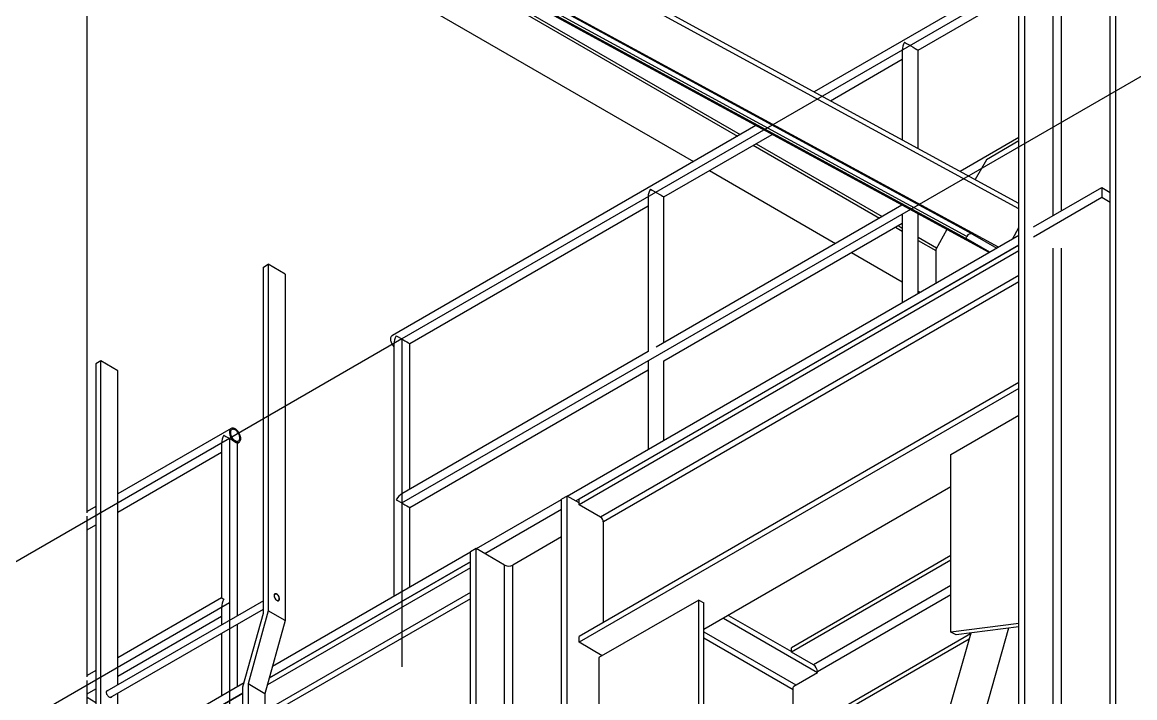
# Model space of a CAD drawing. Header units: inches. Extents: x -1490 to 2215, y -1057 to 1547.
# Drawn here: x -1371.2 to -1254.8, y -571.4 to -500.8 of the extents above; entities that cross this region are included whole.
import ezdxf

# ---------------------------------------------------------------- set-up
doc = ezdxf.new("R2010")
doc.units = ezdxf.units.IN
doc.header["$MEASUREMENT"] = 0

msp = doc.modelspace()

# ---------------------------------------------------------------- linework, layer by layer
at = {"color": 7, "linetype": 'Continuous', "lineweight": 25}
for p, q in [((-1257.43, -665.82), (-1257.43, -393.74)), ((-1256.83, -666.17), (-1256.83, -393.39)), ((-1266.34, -669.95), (-1266.34, -398.88)), ((-1266.95, -670.3), (-1266.95, -399.23)), ((-1263.36, -520.98), (-1263.36, -400.6)), ((-1262.52, -520.49), (-1262.52, -400.6)), ((-1266.95, -520.28), (-1364.36, -467.25)), ((-1266.95, -519.72), (-1363.77, -467.02)), ((-1272.52, -523.38), (-1370.79, -469.89)), ((-1272.4, -523.16), (-1370.66, -469.68)), ((-1271.8, -522.93), (-1370.07, -469.44)), ((-1269.11, -524.3), (-1366.61, -471.22)), ((-1270.07, -524.85), (-1366.54, -472.34)), ((-1359.83, -476.05), (-1296.39, -512.67)), ((-1364.39, -552.05), (-1364.39, -480.07)), ((-1363.22, -479.4), (-1300.98, -515.33)), ((-1351.51, -480.53), (-1296.1, -512.51)), ((-1266.95, -495.68), (-1288.38, -508.05)), ((-1277.5, -503.69), (-1266.95, -497.6)), ((-1286.67, -508.98), (-1279.16, -504.65)), ((-1279.16, -503.69), (-1279.16, -513.07)), ((-1277.5, -513.98), (-1277.5, -503.69)), ((-1294.47, -511.57), (-1332.47, -533.51)), ((-1304.07, -519.03), (-1292.77, -512.5)), ((-1266.95, -512.83), (-1273.09, -516.37)), ((-1294.73, -513.63), (-1281.53, -521.25)), ((-1294.44, -513.47), (-1281.25, -521.09)), ((-1266.95, -513.18), (-1270.35, -515.15)), ((-1270.35, -515.15), (-1271.52, -517.23)), ((-1299.32, -516.28), (-1286.13, -523.9)), ((-1265.44, -522.18), (-1258.3, -518.06)), ((-1258.3, -518.06), (-1258.3, -519.08)), ((-1258.3, -518.06), (-1257.43, -518.56)), ((-1305.73, -519.03), (-1305.73, -535.21)), ((-1279.19, -519.89), (-1304.9, -534.74)), ((-1304.07, -534.26), (-1304.07, -519.03)), ((-1265.44, -523.2), (-1258.3, -519.08)), ((-1258.3, -519.08), (-1257.43, -519.58)), ((-1330.64, -534.36), (-1305.73, -519.98)), ((-1279.16, -520.83), (-1279.16, -530.1)), ((-1277.5, -520.83), (-1277.48, -520.82)), ((-1277.5, -529.14), (-1277.5, -520.83)), ((-1304.07, -536.17), (-1279.16, -521.79)), ((-1279.87, -522.21), (-1279.16, -522.62)), ((-1279.59, -522.04), (-1279.16, -522.29)), ((-1267.63, -523.44), (-1266.95, -522.24)), ((-1314.18, -550.31), (-1266.95, -523.05)), ((-1277.5, -523.25), (-1275.56, -524.37)), ((-1274.48, -522.46), (-1275.65, -524.54)), ((-1272.52, -523.38), (-1272.4, -523.16)), ((-1270.02, -524.82), (-1272.52, -523.38)), ((-1271.8, -522.93), (-1269.27, -524.39)), ((-1313.29, -550.82), (-1266.95, -524.07)), ((-1266.95, -524.07), (-1312.94, -550.62)), ((-1277.5, -523.58), (-1275.65, -524.65)), ((-1275.65, -524.54), (-1275.65, -528.07)), ((-1263.36, -668.23), (-1263.36, -524.4)), ((-1262.52, -667.74), (-1262.52, -524.4)), ((-1266.95, -524.68), (-1312.94, -551.23)), ((-1284.47, -524.86), (-1279.16, -527.92)), ((-1345.95, -526.38), (-1345.44, -526.08)), ((-1345.95, -562.56), (-1345.95, -526.38)), ((-1345.44, -526.08), (-1345.44, -562.31)), ((-1343.67, -527.1), (-1345.44, -526.08)), ((-1343.67, -527.1), (-1343.67, -563.33)), ((-1266.95, -527.27), (-1310.7, -552.53)), ((-1266.95, -527.92), (-1310.41, -553.02)), ((-1277.5, -528.88), (-1277.27, -529.01)), ((-1332.3, -534.36), (-1332.3, -560.78)), ((-1330.64, -549.6), (-1330.64, -534.36)), ((-1362.96, -536.19), (-1363.47, -536.49)), ((-1362.96, -572.38), (-1362.96, -536.19)), ((-1361.19, -537.22), (-1362.96, -536.19)), ((-1305.73, -535.21), (-1331.47, -550.07)), ((-1305.73, -536.17), (-1305.73, -545.44)), ((-1304.07, -544.48), (-1304.07, -536.17)), ((-1363.47, -536.49), (-1363.47, -572.73)), ((-1361.19, -570.06), (-1361.19, -537.22)), ((-1330.64, -551.51), (-1305.73, -537.13)), ((-1266.95, -538.44), (-1312.94, -564.99)), ((-1266.95, -539.05), (-1312.94, -565.6)), ((-1274.06, -545.95), (-1266.95, -541.84)), ((-1349.33, -543.24), (-1361.19, -550.09)), ((-1350.33, -544.78), (-1350.33, -560.96)), ((-1350.33, -544.78), (-1350.33, -560.96)), ((-1348.67, -544.78), (-1348.5, -544.68)), ((-1348.67, -562.83), (-1348.67, -544.78)), ((-1348.67, -562.83), (-1348.67, -544.78)), ((-1361.19, -552), (-1350.33, -545.73)), ((-1274.06, -564.53), (-1274.06, -545.95)), ((-1274.06, -549.36), (-1299.91, -564.28)), ((-1323.69, -555.81), (-1314.79, -550.67)), ((-1314.19, -550.31), (-1314.79, -550.65)), ((-1314.79, -698.93), (-1314.79, -550.65)), ((-1314.19, -699.28), (-1314.19, -550.31)), ((-1312.94, -551.03), (-1314.19, -550.31)), ((-1312.94, -551.23), (-1312.94, -550.62)), ((-1310.7, -552.53), (-1312.94, -551.23)), ((-1363.47, -551.4), (-1364.39, -551.93)), ((-1364.39, -569.2), (-1364.39, -552.43)), ((-1330.64, -559.82), (-1330.64, -551.51)), ((-1322.81, -556.32), (-1314.79, -551.69)), ((-1364.39, -553.85), (-1363.47, -553.32)), ((-1310.41, -563.53), (-1310.41, -553.02)), ((-1314.79, -554.58), (-1319.88, -557.52)), ((-1323.7, -555.8), (-1324.31, -556.15)), ((-1320.73, -557.52), (-1323.7, -555.8)), ((-1323.7, -703.07), (-1323.7, -555.8)), ((-1345.33, -569.32), (-1324.31, -557.18)), ((-1324.31, -557.18), (-1345.33, -569.32)), ((-1345, -568.11), (-1324.31, -556.16)), ((-1324.31, -703.42), (-1324.31, -556.15)), ((-1274.06, -556.53), (-1290.75, -566.17)), ((-1274.06, -557), (-1290.75, -566.64)), ((-1324.31, -557.8), (-1345.54, -570.05)), ((-1320.73, -701.35), (-1320.73, -557.52)), ((-1319.88, -700.86), (-1319.88, -557.52)), ((-1324.31, -560.38), (-1345.8, -572.79)), ((-1344.74, -560.56), (-1344.82, -560.61)), ((-1274.06, -559.66), (-1288.45, -567.97)), ((-1274.06, -560.64), (-1288.03, -568.7)), ((-1345.95, -561.26), (-1362.34, -570.72)), ((-1350.33, -560.96), (-1361.19, -567.23)), ((-1324.31, -561.04), (-1345.8, -573.44)), ((-1344.45, -561.26), (-1344.37, -561.21)), ((-1300.44, -561.18), (-1310.87, -567.2)), ((-1300.44, -579.76), (-1300.44, -561.18)), ((-1300.44, -561.18), (-1299.91, -561.49)), ((-1299.91, -580.06), (-1299.91, -561.49)), ((-1361.97, -571.37), (-1345.95, -562.13)), ((-1361.19, -569.15), (-1350.33, -562.88)), ((-1350.33, -561.92), (-1350.33, -563.79)), ((-1350.33, -561.92), (-1350.33, -563.79)), ((-1348.09, -570.27), (-1345.95, -562.56)), ((-1345.44, -562.31), (-1347.56, -569.96)), ((-1343.67, -563.33), (-1345.44, -562.31)), ((-1297.32, -562.79), (-1290.75, -566.58)), ((-1348.67, -570.23), (-1348.67, -563.7)), ((-1348.67, -570.23), (-1348.67, -563.7)), ((-1343.67, -563.33), (-1345.8, -570.98)), ((-1297.85, -563.09), (-1288.03, -568.76)), ((-1268.03, -564.14), (-1284.6, -622.09)), ((-1266.95, -563.63), (-1274.06, -564.53)), ((-1266.95, -564), (-1273.53, -564.83)), ((-1350.33, -564.65), (-1350.33, -571.19)), ((-1350.33, -564.65), (-1350.33, -571.19)), ((-1312.94, -565.6), (-1312.94, -564.99)), ((-1299.91, -564.49), (-1290.27, -570.06)), ((-1299.91, -565.14), (-1290.55, -570.55)), ((-1272.01, -564.72), (-1293.28, -577)), ((-1272.17, -565.29), (-1293.28, -577.47)), ((-1271.98, -564.64), (-1286.88, -616.75)), ((-1273.53, -564.83), (-1274.06, -564.53)), ((-1310.52, -567), (-1312.94, -565.6)), ((-1290.75, -566.64), (-1290.75, -566.17)), ((-1310.87, -567.2), (-1310.87, -576.24)), ((-1288.45, -567.97), (-1290.75, -566.64)), ((-1363.47, -568.55), (-1364.39, -569.08)), ((-1290.48, -570.18), (-1288.03, -568.76)), ((-1288.03, -568.76), (-1288.03, -568.7)), ((-1364.39, -579.3), (-1364.39, -569.58)), ((-1359.85, -576.68), (-1347.97, -569.82)), ((-1347.56, -569.96), (-1347.56, -714.94)), ((-1345.8, -570.98), (-1347.56, -569.96)), ((-1364.39, -571), (-1363.47, -570.47)), ((-1361.19, -573.4), (-1361.19, -570.92)), ((-1359.51, -577.51), (-1348.09, -570.91)), ((-1348.09, -570.91), (-1359.51, -577.51)), ((-1348.09, -715.14), (-1348.09, -570.27)), ((-1345.8, -570.98), (-1345.8, -715.96)), ((-1290.55, -570.31), (-1290.48, -570.18)), ((-1290.55, -575.43), (-1290.55, -570.31)), ((-1364.39, -571.35), (-1363.47, -571.88))]:
    msp.add_line(p, q, dxfattribs=at)
at = {"color": 7, "linetype": 'Continuous'}
for p, q in [((-1251.76, -487.87), (-1331.47, -533.89)), ((-1331.47, -551.03), (-1251.76, -505.02)), ((-1331.47, -533.89), (-1349.5, -544.3)), ((-1331.47, -533.89), (-1331.47, -568.18)), ((-1349.5, -544.3), (-1421.47, -585.84)), ((-1349.5, -544.3), (-1349.5, -578.59)), ((-1421.47, -602.99), (-1349.5, -561.44))]:
    msp.add_line(p, q, dxfattribs=at)
at = {"color": 7, "linetype": 'Continuous', "lineweight": 25, "flags": 128}
for points in [[(-1332.3, -534.7), (-1332.35, -534.64), (-1332.41, -534.56), (-1332.47, -534.46), (-1332.52, -534.37), (-1332.56, -534.27), (-1332.6, -534.17), (-1332.62, -534.07), (-1332.64, -533.98), (-1332.64, -533.89), (-1332.64, -533.8), (-1332.62, -533.72), (-1332.6, -533.65), (-1332.56, -533.59), (-1332.52, -533.54), (-1332.47, -533.51), (-1332.47, -533.51)], [(-1348.92, -544.64), (-1348.84, -544.67), (-1348.76, -544.7), (-1348.69, -544.71), (-1348.62, -544.71), (-1348.56, -544.7), (-1348.5, -544.68), (-1348.45, -544.64), (-1348.41, -544.59), (-1348.37, -544.53), (-1348.35, -544.46), (-1348.33, -544.38), (-1348.33, -544.3), (-1348.33, -544.2), (-1348.35, -544.11), (-1348.37, -544.01), (-1348.41, -543.91), (-1348.45, -543.81), (-1348.5, -543.72), (-1348.56, -543.63), (-1348.62, -543.54), (-1348.69, -543.46), (-1348.76, -543.39), (-1348.84, -543.33), (-1348.92, -543.28), (-1348.99, -543.24), (-1349.07, -543.22), (-1349.14, -543.2), (-1349.21, -543.2), (-1349.27, -543.21), (-1349.33, -543.24), (-1349.38, -543.28), (-1349.42, -543.33), (-1349.46, -543.38), (-1349.48, -543.45), (-1349.5, -543.53), (-1349.5, -543.62), (-1349.5, -543.71), (-1349.48, -543.81), (-1349.46, -543.9), (-1349.42, -544), (-1349.38, -544.1), (-1349.33, -544.2), (-1349.27, -544.29), (-1349.21, -544.37), (-1349.14, -544.45), (-1349.07, -544.52), (-1348.99, -544.59), (-1348.92, -544.64)], [(-1348.92, -544.52), (-1348.85, -544.56), (-1348.78, -544.58), (-1348.71, -544.59), (-1348.65, -544.58), (-1348.6, -544.57), (-1348.55, -544.54), (-1348.5, -544.5), (-1348.47, -544.45), (-1348.45, -544.39), (-1348.43, -544.32), (-1348.43, -544.24), (-1348.43, -544.16), (-1348.45, -544.07), (-1348.47, -543.98), (-1348.5, -543.89), (-1348.55, -543.8), (-1348.6, -543.72), (-1348.65, -543.64), (-1348.71, -543.56), (-1348.78, -543.5), (-1348.85, -543.44), (-1348.92, -543.39), (-1348.98, -543.36), (-1349.05, -543.34), (-1349.12, -543.33), (-1349.18, -543.33), (-1349.23, -543.35), (-1349.28, -543.38), (-1349.33, -543.42), (-1349.36, -543.47), (-1349.38, -543.53), (-1349.4, -543.6), (-1349.4, -543.68), (-1349.4, -543.76), (-1349.38, -543.85), (-1349.36, -543.94), (-1349.33, -544.03), (-1349.28, -544.11), (-1349.23, -544.2), (-1349.18, -544.28), (-1349.12, -544.35), (-1349.05, -544.42), (-1348.98, -544.47), (-1348.92, -544.52)], [(-1344.27, -561.05), (-1344.27, -560.99), (-1344.29, -560.92), (-1344.31, -560.85), (-1344.34, -560.79), (-1344.38, -560.72), (-1344.43, -560.66), (-1344.48, -560.61), (-1344.53, -560.57), (-1344.58, -560.54), (-1344.63, -560.52), (-1344.68, -560.52), (-1344.73, -560.52), (-1344.77, -560.54), (-1344.8, -560.57), (-1344.82, -560.61), (-1344.84, -560.66), (-1344.84, -560.72), (-1344.84, -560.78), (-1344.82, -560.85), (-1344.8, -560.92), (-1344.77, -560.99), (-1344.73, -561.05), (-1344.68, -561.11), (-1344.63, -561.16), (-1344.58, -561.2), (-1344.53, -561.23), (-1344.48, -561.25), (-1344.43, -561.26), (-1344.38, -561.25), (-1344.34, -561.23), (-1344.31, -561.2), (-1344.29, -561.16), (-1344.27, -561.11), (-1344.27, -561.05)], [(-1344.29, -561.04), (-1344.3, -560.98), (-1344.31, -560.91), (-1344.34, -560.84), (-1344.37, -560.78), (-1344.41, -560.72), (-1344.45, -560.66), (-1344.5, -560.62), (-1344.56, -560.58), (-1344.61, -560.56), (-1344.66, -560.54), (-1344.7, -560.55), (-1344.74, -560.56), (-1344.78, -560.59), (-1344.8, -560.63), (-1344.82, -560.68), (-1344.82, -560.73), (-1344.82, -560.8), (-1344.8, -560.86), (-1344.78, -560.93), (-1344.74, -560.99), (-1344.7, -561.06), (-1344.66, -561.11), (-1344.61, -561.16), (-1344.56, -561.19), (-1344.5, -561.22), (-1344.45, -561.23), (-1344.41, -561.23), (-1344.37, -561.21), (-1344.34, -561.18), (-1344.31, -561.14), (-1344.3, -561.1), (-1344.29, -561.04)], [(-1361.81, -571.28), (-1361.82, -571.3), (-1361.85, -571.33), (-1361.88, -571.36), (-1361.93, -571.37), (-1361.97, -571.37), (-1362.02, -571.36), (-1362.08, -571.33), (-1362.13, -571.3), (-1362.18, -571.25), (-1362.23, -571.2), (-1362.27, -571.13), (-1362.31, -571.07), (-1362.33, -571), (-1362.35, -570.93), (-1362.36, -570.87), (-1362.36, -570.81), (-1362.35, -570.75), (-1362.33, -570.7), (-1362.31, -570.67), (-1362.27, -570.64), (-1362.23, -570.63), (-1362.19, -570.63)]]:
    msp.add_lwpolyline(points, dxfattribs=at)
at = {"color": 7, "linetype": 'Continuous', "lineweight": 25}
for centre, radius, start, end in [((-1271.98, -523.35), 0.455, 66.0917, 156.0235), ((-1311.03, -553.04), 0.615, 2.6055, 57.3945), ((-1320.3, -556.71), 0.915, 242.391, 297.609), ((-1288.94, -568.74), 0.915, 2.3869, 57.6131)]:
    msp.add_arc(centre, radius, start, end, dxfattribs=at)
for centre, major_axis, ratio, start_param, end_param in [((-1278.33, -503.21), (0.59, 1.02), 0.577335, 1.570837, 2.356235), ((-1278.33, -503.21), (0.83, -0.479), 0.00007, 3.927031, 6.283226), ((-1304.9, -518.55), (0.59, 1.02), 0.577335, 1.570837, 2.356235), ((-1304.9, -518.55), (0.83, -0.479), 0.00007, 3.927031, 6.283226), ((-1331.47, -533.89), (0.59, 1.02), 0.577335, 1.570837, 2.356235), ((-1331.47, -533.89), (0.83, -0.479), 0.00007, 3.927031, 6.283226), ((-1349.5, -544.3), (0.59, 1.02), 0.577335, 1.570837, 2.356235), ((-1349.5, -544.3), (0.59, 1.02), 0.577335, 1.570837, 2.356235), ((-1349.5, -544.3), (0.83, -0.479), 0.00007, 3.927031, 6.283226), ((-1349.5, -544.3), (0.83, -0.479), 0.00007, 3.927031, 6.283226), ((-1331.47, -551.03), (0.59, 1.02), 0.577335, 0.785358, 1.570837), ((-1331.47, -551.03), (0.83, -0.479), 0.00007, 3.927031, 6.283145), ((-1349.5, -561.44), (0.83, -0.479), 0.00007, 3.141552, 3.927031), ((-1349.5, -561.44), (0.59, 1.02), 0.577335, 1.570837, 2.356235)]:
    msp.add_ellipse(centre, major_axis=major_axis, ratio=ratio, start_param=start_param, end_param=end_param, dxfattribs=at)

doc.saveas('drawing.dxf')
